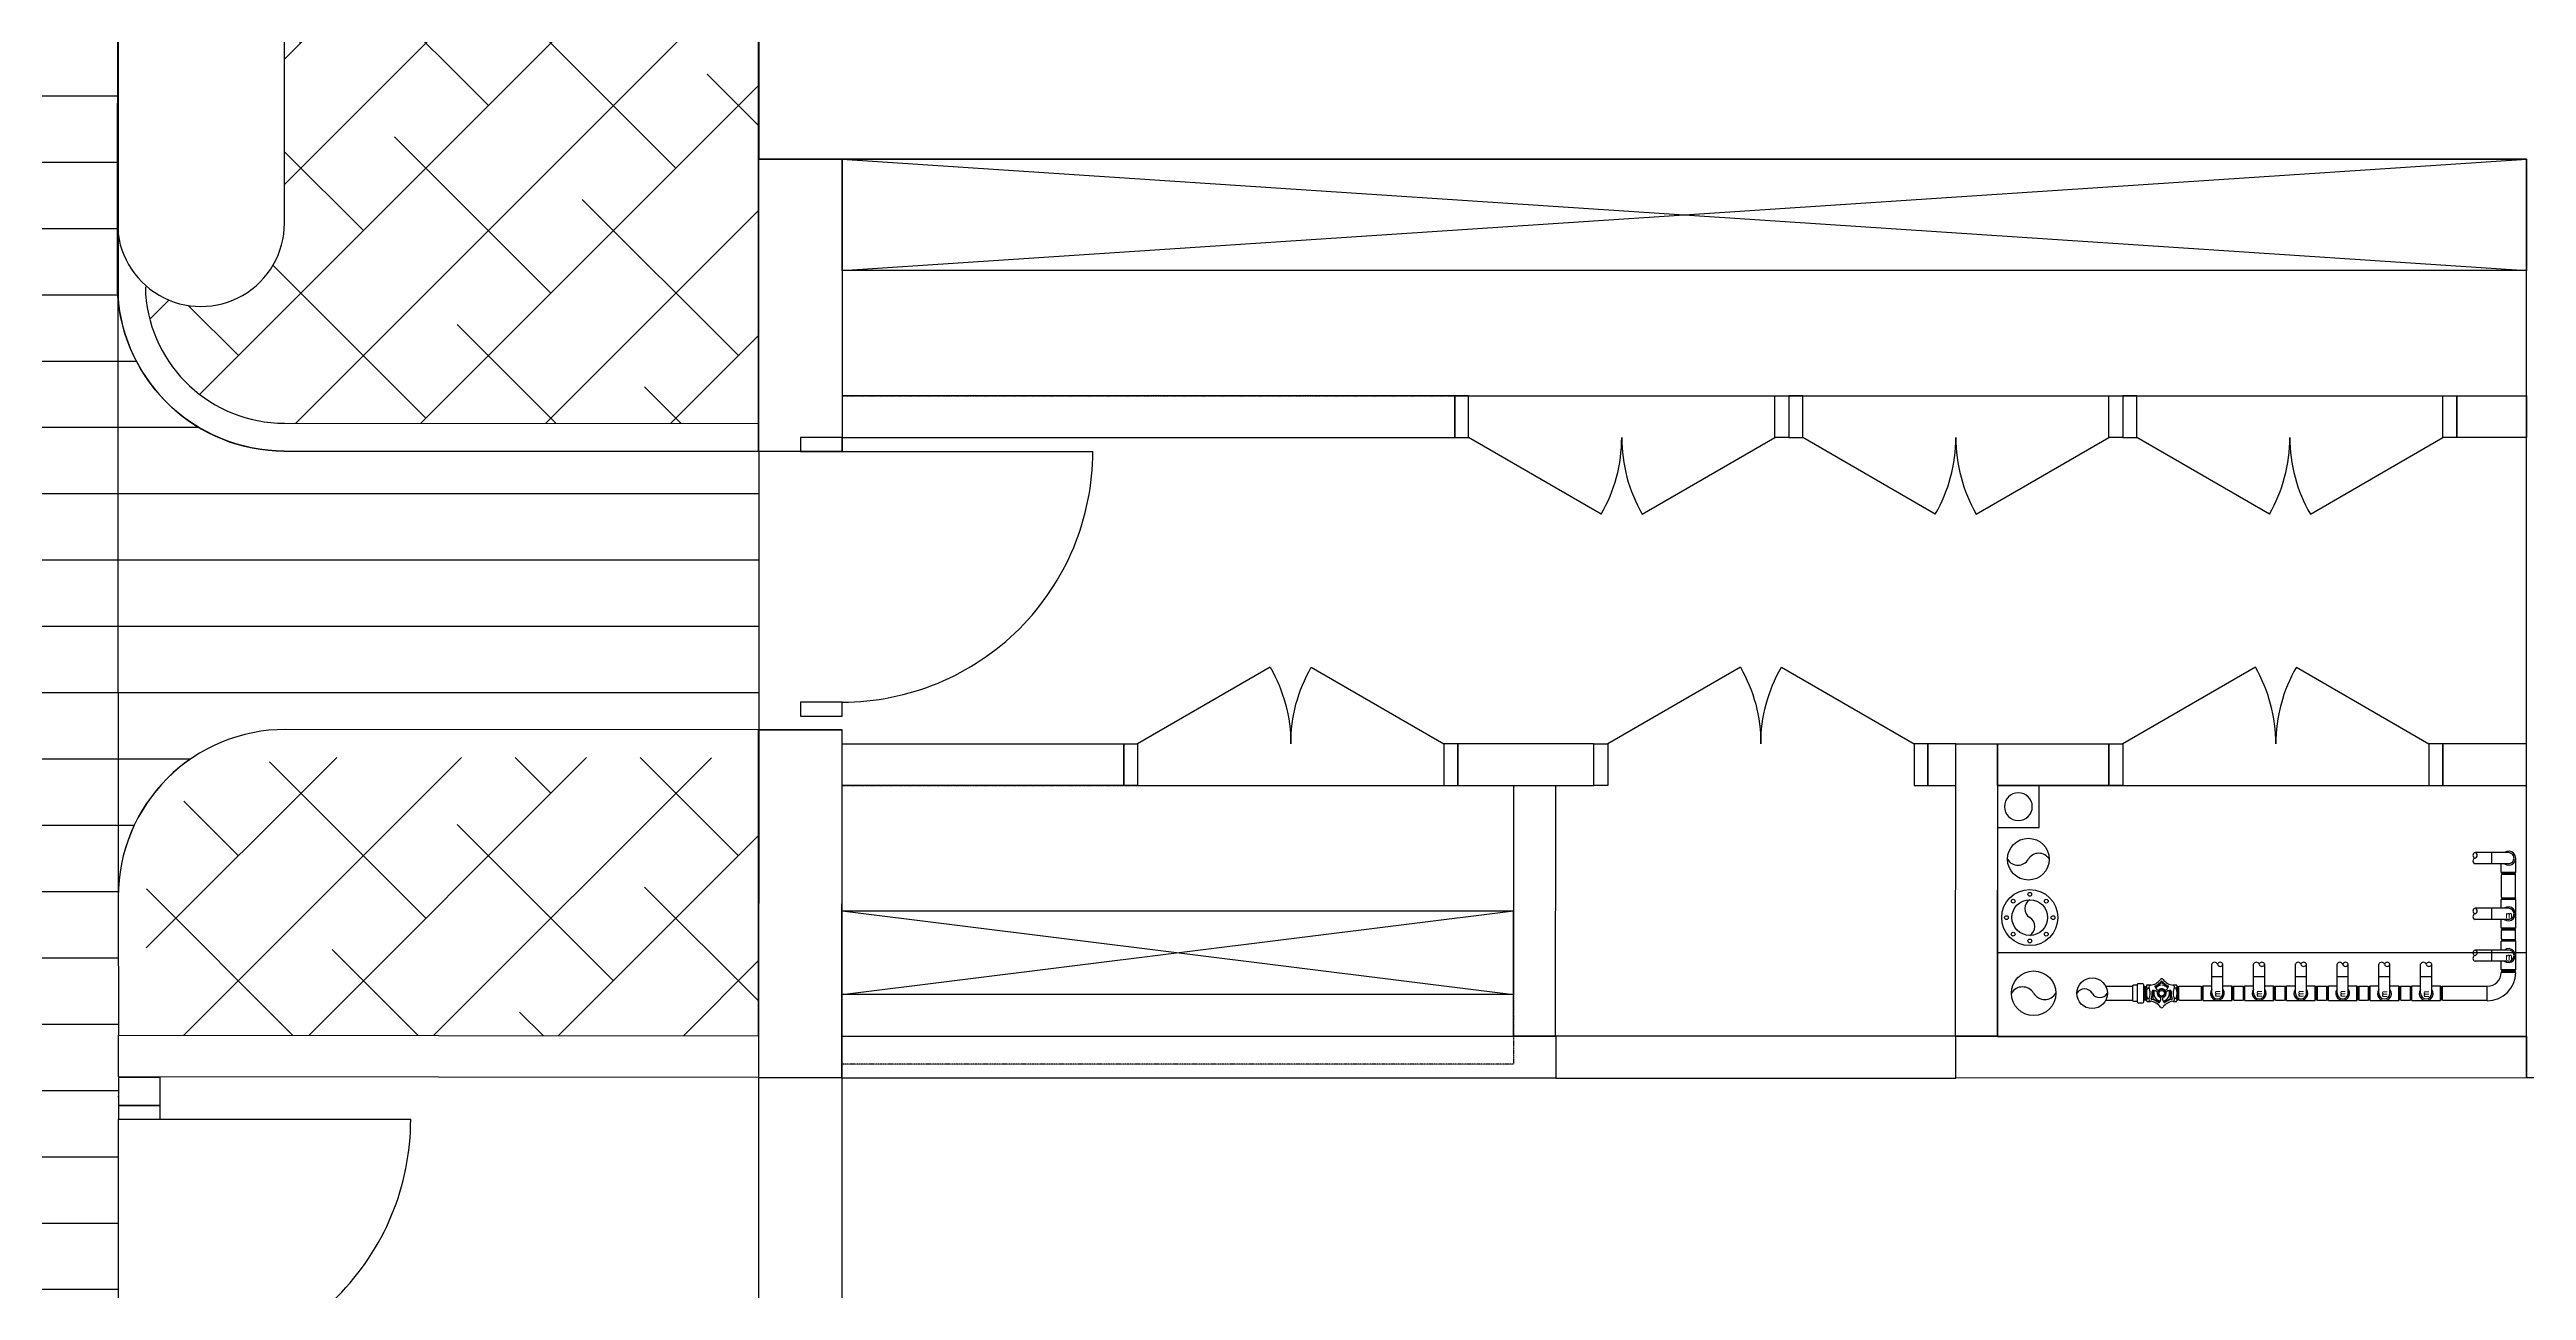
# Model space of a CAD drawing. Header units: millimetres. Extents: x 54321 to 643206, y 47154 to 1199119.
# Drawn here: x 119707 to 128604, y 89293 to 93749 of the extents above; entities that cross this region are included whole.
import ezdxf

# ---------------------------------------------------------------- set-up
doc = ezdxf.new("R2010")
doc.units = ezdxf.units.MM
doc.linetypes.add('08 RT1 -  CORE FACILITY$0$10 RT1 -  CORE LV9-69$0$10 RT1 -  CORE LV9-69$0$HIDDEN', pattern=[0.375, 0.25, -0.125])
for name, color, linetype in [('+AT9-HATCH', 8, 'Continuous'), ('+AT9-PAVE', 1, 'Continuous'), ('+AT9_Hardscape', 1, 'Continuous'), ('00_CORE LIFT$0$AM-RC-BEAM-SLAB-WALL', 3, 'Continuous'), ('08 RT1 -  CORE FACILITY$0$06 RT1 - CORE PODIUM CP$0$AM-DROP', 7, 'Continuous'), ('08 RT1 -  CORE FACILITY$0$10 RT1 -  CORE LV9-69$0$10 RT1 -  CORE LV9-69$0$AM-BLDG', 1, 'Continuous'), ('08 RT1 -  CORE FACILITY$0$10 RT1 -  CORE LV9-69$0$10 RT1 -  CORE LV9-69$0$AM-DOOR', 4, 'Continuous'), ('08 RT1 -  CORE FACILITY$0$10 RT1 -  CORE LV9-69$0$10 RT1 -  CORE LV9-69$0$AM-RCWALL', 3, 'Continuous'), ('08 RT1 -  CORE FACILITY$0$10 RT1 -  CORE LV9-69$0$10 RT1 -  CORE LV9-69$0$AM-VOID', 8, '08 RT1 -  CORE FACILITY$0$10 RT1 -  CORE LV9-69$0$10 RT1 -  CORE LV9-69$0$HIDDEN'), ('08 RT1 -  CORE FACILITY$0$10 RT1 -  CORE LV9-69$0$AM-BWK HATCH', 8, 'Continuous'), ('09 RT1 - POD - FACILITY$0$AM-BLDG', 1, 'Continuous'), ('X-COL PODIUM$0$FWALL', 6, 'Continuous'), ('X-COL PODIUM$0$FWALL-COREWALL', 6, 'Continuous'), ('X-COL PODIUM$0$OPENING', 1, 'Continuous')]:
    doc.layers.add(name, color=color, linetype=linetype)
doc.styles.add('08 RT1 -  CORE FACILITY$0$10 RT1 -  CORE LV9-69$0$10 RT1 -  CORE LV9-69$0$A-_ANOT----_T-', font='romans.shx', dxfattribs={"width": 0.7})
pattern_1 = [(187, (0, 0), (18.2804, -148.88192), [])]
pattern_2 = [(45, (4908208.38, 2762928.94), (-224.506403, 224.506403), []), (135, (4908208.38, 2762928.94), (-673.519209, 224.506403), [793.75, -476.25])]

# ---------------------------------------------------------------- blocks, each defined once
blk = doc.blocks.new('*U61')
for points in [[(526.3, 275), (50, 0)], [(673.7, 275), (1150, 0)]]:
    blk.add_lwpolyline(points)
for points in [[(0, 0), (50, 0), (50, -150), (0, -150)], [(1200, 0), (1150, 0), (1150, -150), (1200, -150)]]:
    blk.add_lwpolyline(points, close=True)
for centre, start, end in [((50, 0), 0, 30), ((1150, 0), 150, 180)]:
    blk.add_arc(centre, 550, start, end)
blk = doc.blocks.new('*U43')
blk.add_line((50, 75), (50, 975))
for points in [[(0, -75), (50, -75), (50, 75), (0, 75)], [(950, -75), (1000, -75), (1000, 75), (950, 75)]]:
    blk.add_lwpolyline(points, close=True)
blk.add_arc((50, 75), 900, 0, 90)
blk = doc.blocks.new('08 RT1 -  CORE FACILITY$0$10 RT1 -  CORE LV9-69$0$DCW layout')
at = {"layer": '08 RT1 -  CORE FACILITY$0$10 RT1 -  CORE LV9-69$0$AM-BWK HATCH', "color": 9}
for p, q in [((82450.9, 37710.4, 0), (80850.7, 37710.4, 0)), ((80850.9, 37581, 0), (80853.1, 37579.5, 0)), ((80853.1, 37579.5, 0), (80855.2, 37581, 0)), ((80853.1, 37532.4, 0), (80853.1, 37579.5, 0)), ((80855.2, 37581, 0), (80857.4, 37579.5, 0)), ((80855.2, 37530.9, 0), (80855.2, 37581, 0)), ((80857.4, 37579.5, 0), (80859.6, 37581, 0)), ((80857.4, 37532.4, 0), (80857.4, 37579.5, 0)), ((80859.6, 37582.1, 0), (80859.6, 37529.9, 0)), ((80962.4, 37582.1, 0), (80962.4, 37529.9, 0)), ((80964.6, 37579.5, 0), (80962.4, 37581, 0)), ((80966.8, 37581, 0), (80964.6, 37579.5, 0)), ((80964.6, 37532.4, 0), (80964.6, 37579.5, 0)), ((80969, 37579.5, 0), (80966.8, 37581, 0)), ((80966.8, 37530.9, 0), (80966.8, 37581, 0)), ((80971.2, 37581, 0), (80969, 37579.5, 0)), ((80969, 37532.4, 0), (80969, 37579.5, 0)), ((81000.9, 37581, 0), (81003.1, 37579.5, 0)), ((81003.1, 37579.5, 0), (81005.2, 37581, 0)), ((81003.1, 37532.4, 0), (81003.1, 37579.5, 0)), ((81005.2, 37581, 0), (81007.4, 37579.5, 0)), ((81005.2, 37530.9, 0), (81005.2, 37581, 0)), ((81007.4, 37579.5, 0), (81009.6, 37581, 0)), ((81007.4, 37532.4, 0), (81007.4, 37579.5, 0)), ((81009.6, 37582.1, 0), (81009.6, 37529.9, 0)), ((81112.4, 37582.1, 0), (81112.4, 37529.9, 0)), ((81114.6, 37579.5, 0), (81112.4, 37581, 0)), ((81116.8, 37581, 0), (81114.6, 37579.5, 0)), ((81114.6, 37532.4, 0), (81114.6, 37579.5, 0)), ((81116.8, 37530.9, 0), (81116.8, 37581, 0)), ((81119, 37579.5, 0), (81116.8, 37581, 0)), ((81121.2, 37581, 0), (81119, 37579.5, 0)), ((81119, 37532.4, 0), (81119, 37579.5, 0)), ((81150.9, 37581, 0), (81153.1, 37579.5, 0)), ((81153.1, 37579.5, 0), (81155.2, 37581, 0)), ((81153.1, 37532.4, 0), (81153.1, 37579.5, 0)), ((81155.2, 37581, 0), (81157.4, 37579.5, 0)), ((81155.2, 37530.9, 0), (81155.2, 37581, 0)), ((81157.4, 37579.5, 0), (81159.6, 37581, 0)), ((81157.4, 37532.4, 0), (81157.4, 37579.5, 0)), ((81159.6, 37582.1, 0), (81159.6, 37529.9, 0)), ((81262.4, 37582.1, 0), (81262.4, 37529.9, 0)), ((81264.6, 37579.5, 0), (81262.4, 37581, 0)), ((81266.8, 37581, 0), (81264.6, 37579.5, 0)), ((81264.6, 37532.4, 0), (81264.6, 37579.5, 0)), ((81269, 37579.5, 0), (81266.8, 37581, 0)), ((81266.8, 37530.9, 0), (81266.8, 37581, 0)), ((81271.2, 37581, 0), (81269, 37579.5, 0)), ((81269, 37532.4, 0), (81269, 37579.5, 0)), ((81300.9, 37581, 0), (81303.1, 37579.5, 0)), ((81303.1, 37579.5, 0), (81305.2, 37581, 0)), ((81303.1, 37532.4, 0), (81303.1, 37579.5, 0)), ((81305.2, 37581, 0), (81307.4, 37579.5, 0)), ((81305.2, 37530.9, 0), (81305.2, 37581, 0)), ((81307.4, 37579.5, 0), (81309.6, 37581, 0)), ((81307.4, 37532.4, 0), (81307.4, 37579.5, 0)), ((81309.6, 37582.1, 0), (81309.6, 37529.9, 0)), ((81412.4, 37582.1, 0), (81412.4, 37529.9, 0)), ((81414.6, 37579.5, 0), (81412.4, 37581, 0)), ((81416.8, 37581, 0), (81414.6, 37579.5, 0)), ((81414.6, 37532.4, 0), (81414.6, 37579.5, 0)), ((81419, 37579.5, 0), (81416.8, 37581, 0)), ((81416.8, 37530.9, 0), (81416.8, 37581, 0)), ((81421.2, 37581, 0), (81419, 37579.5, 0)), ((81419, 37532.4, 0), (81419, 37579.5, 0)), ((81450.9, 37581, 0), (81453.1, 37579.5, 0)), ((81453.1, 37579.5, 0), (81455.2, 37581, 0)), ((81453.1, 37532.4, 0), (81453.1, 37579.5, 0)), ((81455.2, 37581, 0), (81457.4, 37579.5, 0)), ((81455.2, 37530.9, 0), (81455.2, 37581, 0)), ((81457.4, 37579.5, 0), (81459.6, 37581, 0)), ((81457.4, 37532.4, 0), (81457.4, 37579.5, 0)), ((81459.6, 37582.1, 0), (81459.6, 37529.9, 0)), ((81562.4, 37582.1, 0), (81562.4, 37529.9, 0)), ((81564.6, 37579.5, 0), (81562.4, 37581, 0)), ((81566.8, 37581, 0), (81564.6, 37579.5, 0)), ((81564.6, 37532.4, 0), (81564.6, 37579.5, 0)), ((81569, 37579.5, 0), (81566.8, 37581, 0)), ((81566.8, 37530.9, 0), (81566.8, 37581, 0)), ((81571.2, 37581, 0), (81569, 37579.5, 0)), ((81569, 37532.4, 0), (81569, 37579.5, 0)), ((81600.9, 37581, 0), (81603.1, 37579.5, 0)), ((81603.1, 37579.5, 0), (81605.2, 37581, 0)), ((81603.1, 37532.4, 0), (81603.1, 37579.5, 0)), ((81605.2, 37581, 0), (81607.4, 37579.5, 0)), ((81605.2, 37530.9, 0), (81605.2, 37581, 0)), ((81607.4, 37579.5, 0), (81609.6, 37581, 0)), ((81607.4, 37532.4, 0), (81607.4, 37579.5, 0)), ((81609.6, 37582.1, 0), (81609.6, 37529.9, 0)), ((81712.4, 37582.1, 0), (81712.4, 37529.9, 0)), ((81714.6, 37579.5, 0), (81712.4, 37581, 0)), ((81716.8, 37581, 0), (81714.6, 37579.5, 0)), ((81714.6, 37532.4, 0), (81714.6, 37579.5, 0)), ((81719, 37579.5, 0), (81716.8, 37581, 0)), ((81716.8, 37530.9, 0), (81716.8, 37581, 0)), ((81721.2, 37581, 0), (81719, 37579.5, 0)), ((81719, 37532.4, 0), (81719, 37579.5, 0)), ((81797.3, 37581, 0), (81799.5, 37579.5, 0)), ((81799.5, 37579.5, 0), (81801.7, 37581, 0)), ((81799.5, 37579.5, 0), (81799.5, 37532.4, 0)), ((81801.7, 37581, 0), (81801.7, 37531, 0)), ((81801.7, 37581, 0), (81803.8, 37579.5, 0)), ((81803.8, 37579.5, 0), (81806, 37581, 0)), ((81803.8, 37579.5, 0), (81803.8, 37532.4, 0)), ((81806, 37531.4, 0), (81806, 37580.5, 0)), ((81809.4, 37586.3, 0), (81819.4, 37586.3, 0)), ((81809.4, 37574.4, 0), (81816.6, 37574.4, 0)), ((81853.1, 37588.4, 0), (81829, 37574.5, 0)), ((81829, 37574.5, 0), (81829, 37546.6, 0)), ((81841.8, 37581.9, 0), (81836.5, 37581.9, 0)), ((81847, 37564.1, 0), (81856.7, 37569.7, 0)), ((81847, 37552.9, 0), (81847, 37564.1, 0)), ((81875.1, 37564.1, 0), (81865.4, 37569.7, 0)), ((81893, 37574.5, 0), (81868.9, 37588.4, 0)), ((81875.1, 37552.9, 0), (81875.1, 37564.1, 0)), ((81885.5, 37581.9, 0), (81880.2, 37581.9, 0)), ((81893, 37546.6, 0), (81893, 37574.5, 0)), ((81902.6, 37586.3, 0), (81912.6, 37586.3, 0)), ((81912.6, 37574.4, 0), (81905.5, 37574.4, 0)), ((81918.2, 37579.5, 0), (81916, 37581, 0)), ((81916, 37531.4, 0), (81916, 37580.5, 0)), ((81920.4, 37581, 0), (81918.2, 37579.5, 0)), ((81918.2, 37579.5, 0), (81918.2, 37532.4, 0)), ((81920.4, 37581, 0), (81920.4, 37531, 0)), ((81922.6, 37579.5, 0), (81920.4, 37581, 0)), ((81924.8, 37581, 0), (81922.6, 37579.5, 0)), ((81922.6, 37579.5, 0), (81922.6, 37532.4, 0)), ((81924.8, 37586.5, 0), (81924.8, 37525.4, 0)), ((81945.4, 37590.1, 0), (81928.4, 37590.1, 0)), ((81949, 37525.4, 0), (81949, 37586.5, 0)), ((81962.5, 37584.6, 0), (81949, 37584.6, 0)), ((81966.1, 37531, 0), (81966.1, 37581, 0)), ((80589.4, 37481, 0), (80641.6, 37481, 0)), ((80589.4, 37481, 0), (80641.6, 37481, 0)), ((80589.4, 37472.2, 0), (80641.6, 37472.2, 0)), ((80590.5, 37481, 0), (80591.9, 37478.8, 0)), ((80591.9, 37478.8, 0), (80590.5, 37476.6, 0)), ((80590.5, 37476.6, 0), (80591.9, 37474.4, 0)), ((80640.5, 37476.6, 0), (80590.5, 37476.6, 0)), ((80591.9, 37474.4, 0), (80590.5, 37472.2, 0)), ((80639.1, 37478.8, 0), (80591.9, 37478.8, 0)), ((80639.1, 37474.4, 0), (80591.9, 37474.4, 0)), ((80640.5, 37481, 0), (80639.1, 37478.8, 0)), ((80640.5, 37481, 0), (80639.1, 37478.8, 0)), ((80639.1, 37478.8, 0), (80640.5, 37476.6, 0)), ((80640.5, 37476.6, 0), (80639.1, 37474.4, 0)), ((80639.1, 37474.4, 0), (80640.5, 37472.2, 0)), ((80850.9, 37530.9, 0), (80853.1, 37532.4, 0)), ((80853.1, 37532.4, 0), (80855.2, 37530.9, 0)), ((80855.2, 37530.9, 0), (80857.4, 37532.4, 0)), ((80857.4, 37532.4, 0), (80859.6, 37530.9, 0)), ((80964.6, 37532.4, 0), (80962.4, 37530.9, 0)), ((80966.8, 37530.9, 0), (80964.6, 37532.4, 0)), ((80969, 37532.4, 0), (80966.8, 37530.9, 0)), ((80971.2, 37530.9, 0), (80969, 37532.4, 0)), ((80971.2, 37530.9, 0), (80969, 37532.4, 0)), ((81000.9, 37530.9, 0), (81003.1, 37532.4, 0)), ((81003.1, 37532.4, 0), (81005.2, 37530.9, 0)), ((81005.2, 37530.9, 0), (81007.4, 37532.4, 0)), ((81007.4, 37532.4, 0), (81009.6, 37530.9, 0)), ((81114.6, 37532.4, 0), (81112.4, 37530.9, 0)), ((81116.8, 37530.9, 0), (81114.6, 37532.4, 0)), ((81119, 37532.4, 0), (81116.8, 37530.9, 0)), ((81121.2, 37530.9, 0), (81119, 37532.4, 0)), ((81121.2, 37530.9, 0), (81119, 37532.4, 0)), ((81150.9, 37530.9, 0), (81153.1, 37532.4, 0)), ((81153.1, 37532.4, 0), (81155.2, 37530.9, 0)), ((81155.2, 37530.9, 0), (81157.4, 37532.4, 0)), ((81157.4, 37532.4, 0), (81159.6, 37530.9, 0)), ((81264.6, 37532.4, 0), (81262.4, 37530.9, 0)), ((81266.8, 37530.9, 0), (81264.6, 37532.4, 0)), ((81269, 37532.4, 0), (81266.8, 37530.9, 0)), ((81271.2, 37530.9, 0), (81269, 37532.4, 0)), ((81271.2, 37530.9, 0), (81269, 37532.4, 0)), ((81300.9, 37530.9, 0), (81303.1, 37532.4, 0)), ((81303.1, 37532.4, 0), (81305.2, 37530.9, 0)), ((81305.2, 37530.9, 0), (81307.4, 37532.4, 0)), ((81307.4, 37532.4, 0), (81309.6, 37530.9, 0)), ((81414.6, 37532.4, 0), (81412.4, 37530.9, 0)), ((81416.8, 37530.9, 0), (81414.6, 37532.4, 0)), ((81419, 37532.4, 0), (81416.8, 37530.9, 0)), ((81421.2, 37530.9, 0), (81419, 37532.4, 0)), ((81421.2, 37530.9, 0), (81419, 37532.4, 0)), ((81450.9, 37530.9, 0), (81453.1, 37532.4, 0)), ((81453.1, 37532.4, 0), (81455.2, 37530.9, 0)), ((81455.2, 37530.9, 0), (81457.4, 37532.4, 0)), ((81457.4, 37532.4, 0), (81459.6, 37530.9, 0)), ((81564.6, 37532.4, 0), (81562.4, 37530.9, 0)), ((81566.8, 37530.9, 0), (81564.6, 37532.4, 0)), ((81569, 37532.4, 0), (81566.8, 37530.9, 0)), ((81571.2, 37530.9, 0), (81569, 37532.4, 0)), ((81571.2, 37530.9, 0), (81569, 37532.4, 0)), ((81600.9, 37530.9, 0), (81603.1, 37532.4, 0)), ((81603.1, 37532.4, 0), (81605.2, 37530.9, 0)), ((81605.2, 37530.9, 0), (81607.4, 37532.4, 0)), ((81607.4, 37532.4, 0), (81609.6, 37530.9, 0)), ((81714.6, 37532.4, 0), (81712.4, 37530.9, 0)), ((81716.8, 37530.9, 0), (81714.6, 37532.4, 0)), ((81719, 37532.4, 0), (81716.8, 37530.9, 0)), ((81721.2, 37530.9, 0), (81719, 37532.4, 0)), ((81721.2, 37530.9, 0), (81719, 37532.4, 0)), ((81797.2, 37530.9, 0), (81799.5, 37532.4, 0)), ((81799.5, 37532.4, 0), (81801.7, 37531, 0)), ((81801.7, 37531, 0), (81803.8, 37532.4, 0)), ((81803.8, 37532.4, 0), (81806, 37531, 0)), ((81809.4, 37537.5, 0), (81816.6, 37537.5, 0)), ((81819.4, 37525.6, 0), (81809.4, 37525.6, 0)), ((81836.9, 37532.9, 0), (81861, 37519, 0)), ((81841.8, 37530, 0), (81837.2, 37530, 0)), ((81861, 37539.7, 0), (81851.3, 37545.3, 0)), ((81870.7, 37545.3, 0), (81861, 37539.7, 0)), ((81861, 37519, 0), (81885.2, 37532.9, 0)), ((81884.9, 37530, 0), (81880.2, 37530, 0)), ((81912.6, 37525.6, 0), (81902.6, 37525.6, 0)), ((81912.6, 37537.5, 0), (81905.5, 37537.5, 0)), ((81918.2, 37532.4, 0), (81916, 37531, 0)), ((81920.4, 37531, 0), (81918.2, 37532.4, 0)), ((81922.6, 37532.4, 0), (81920.4, 37531, 0)), ((81924.8, 37531, 0), (81922.6, 37532.4, 0)), ((81928.4, 37521.8, 0), (81945.4, 37521.8, 0)), ((81949, 37527.3, 0), (81962.5, 37527.3, 0)), ((80589.4, 37369.4, 0), (80641.6, 37369.4, 0)), ((80591.9, 37367.2, 0), (80590.5, 37369.4, 0)), ((80639.1, 37367.2, 0), (80640.5, 37369.4, 0)), ((80589.4, 37322.2, 0), (80641.6, 37322.2, 0)), ((80590.5, 37365, 0), (80591.9, 37367.2, 0)), ((80591.9, 37362.8, 0), (80590.5, 37365, 0)), ((80640.5, 37365, 0), (80590.5, 37365, 0)), ((80590.5, 37360.7, 0), (80591.9, 37362.8, 0)), ((80590.5, 37331, 0), (80591.9, 37328.8, 0)), ((80591.9, 37328.8, 0), (80590.5, 37326.6, 0)), ((80590.5, 37326.6, 0), (80591.9, 37324.4, 0)), ((80640.5, 37326.6, 0), (80590.5, 37326.6, 0)), ((80591.9, 37324.4, 0), (80590.5, 37322.2, 0)), ((80639.1, 37367.2, 0), (80591.9, 37367.2, 0)), ((80639.1, 37362.8, 0), (80591.9, 37362.8, 0)), ((80639.1, 37328.8, 0), (80591.9, 37328.8, 0)), ((80639.1, 37324.4, 0), (80591.9, 37324.4, 0)), ((80640.5, 37365, 0), (80639.1, 37367.2, 0)), ((80639.1, 37362.8, 0), (80640.5, 37365, 0)), ((80640.5, 37360.7, 0), (80639.1, 37362.8, 0)), ((80640.5, 37331, 0), (80639.1, 37328.8, 0)), ((80640.5, 37331, 0), (80639.1, 37328.8, 0)), ((80639.1, 37328.8, 0), (80640.5, 37326.6, 0)), ((80640.5, 37326.6, 0), (80639.1, 37324.4, 0)), ((80639.1, 37324.4, 0), (80640.5, 37322.2, 0)), ((80589.4, 37219.4, 0), (80641.6, 37219.4, 0)), ((80591.9, 37217.2, 0), (80590.5, 37219.4, 0)), ((80590.5, 37215, 0), (80591.9, 37217.2, 0)), ((80591.9, 37212.8, 0), (80590.5, 37215, 0)), ((80640.5, 37215, 0), (80590.5, 37215, 0)), ((80590.5, 37210.7, 0), (80591.9, 37212.8, 0)), ((80639.1, 37217.2, 0), (80591.9, 37217.2, 0)), ((80639.1, 37212.8, 0), (80591.9, 37212.8, 0)), ((80639.1, 37217.2, 0), (80640.5, 37219.4, 0)), ((80640.5, 37215, 0), (80639.1, 37217.2, 0)), ((80639.1, 37212.8, 0), (80640.5, 37215, 0)), ((80640.5, 37210.7, 0), (80639.1, 37212.8, 0)), ((80589.4, 37122.2, 0), (80641.6, 37122.2, 0)), ((80590.5, 37131, 0), (80591.9, 37128.8, 0)), ((80591.9, 37128.8, 0), (80590.5, 37126.6, 0)), ((80590.5, 37126.6, 0), (80591.9, 37124.4, 0)), ((80640.5, 37126.6, 0), (80590.5, 37126.6, 0)), ((80591.9, 37124.4, 0), (80590.5, 37122.2, 0)), ((80639.1, 37128.8, 0), (80591.9, 37128.8, 0)), ((80639.1, 37124.4, 0), (80591.9, 37124.4, 0)), ((80640.5, 37131, 0), (80639.1, 37128.8, 0)), ((80640.5, 37131, 0), (80639.1, 37128.8, 0)), ((80639.1, 37128.8, 0), (80640.5, 37126.6, 0)), ((80640.5, 37126.6, 0), (80639.1, 37124.4, 0)), ((80639.1, 37124.4, 0), (80640.5, 37122.2, 0)), ((82300.9, 36961, 0), (82300.9, 36811, 0)), ((82450.9, 36961, 0), (82300.9, 36961, 0)), ((82450.9, 36811, 0), (82450.9, 36961, 0)), ((82300.9, 36811, 0), (82450.9, 36811, 0))]:
    blk.add_line(p, q, dxfattribs=at)
at = {"layer": '08 RT1 -  CORE FACILITY$0$10 RT1 -  CORE LV9-69$0$AM-BWK HATCH', "color": 9, "ltscale": 0.2}
for p, q in [((80691.6, 37583.2, 0), (80691.6, 37531, 0)), ((80691.6, 37582.1, 0), (80691.6, 37529.9, 0)), ((80850.9, 37581, 0), (80691.6, 37581, 0)), ((80962.4, 37582.1, 0), (80859.6, 37582.1, 0)), ((80891, 37556, 0), (80891, 37452.1, 0)), ((80962.4, 37582.1, 0), (80911, 37582.1, 0)), ((80931, 37556, 0), (80931, 37452.1, 0)), ((81000.9, 37581, 0), (80971.2, 37581, 0)), ((81112.4, 37582.1, 0), (81009.6, 37582.1, 0)), ((81041, 37556, 0), (81041, 37452.1, 0)), ((81112.4, 37582.1, 0), (81061, 37582.1, 0)), ((81081, 37556, 0), (81081, 37452.1, 0)), ((81150.9, 37581, 0), (81121.2, 37581, 0)), ((81262.4, 37582.1, 0), (81159.6, 37582.1, 0)), ((81191, 37556, 0), (81191, 37452.1, 0)), ((81231, 37556, 0), (81231, 37452.1, 0)), ((81300.9, 37581, 0), (81271.2, 37581, 0)), ((81412.4, 37582.1, 0), (81309.6, 37582.1, 0)), ((81341, 37556, 0), (81341, 37452.1, 0)), ((81381, 37556, 0), (81381, 37452.1, 0)), ((81450.9, 37581, 0), (81421.2, 37581, 0)), ((81562.4, 37582.1, 0), (81459.6, 37582.1, 0)), ((81491, 37556, 0), (81491, 37452.1, 0)), ((81531, 37556, 0), (81531, 37452.1, 0)), ((81600.9, 37581, 0), (81571.2, 37581, 0)), ((81712.4, 37582.1, 0), (81609.6, 37582.1, 0)), ((81641, 37556, 0), (81641, 37452.1, 0)), ((81681, 37556, 0), (81681, 37452.1, 0)), ((81797.3, 37581, 0), (81721.2, 37581, 0)), ((82062, 37581, 0), (81966.1, 37581, 0)), ((80589.4, 37481, 0), (80641.6, 37481, 0)), ((80589.4, 37472.2, 0), (80589.4, 37369.4, 0)), ((80641.6, 37472.2, 0), (80641.6, 37440.8, 0)), ((80850.9, 37530.9, 0), (80691.6, 37530.9, 0)), ((80891, 37529.9, 0), (80859.6, 37529.9, 0)), ((80931, 37496, 0), (80891, 37496, 0)), ((80962.4, 37529.9, 0), (80931, 37529.9, 0)), ((81000.9, 37530.9, 0), (80971.2, 37530.9, 0)), ((81041, 37529.9, 0), (81009.6, 37529.9, 0)), ((81081, 37496, 0), (81041, 37496, 0)), ((81112.4, 37529.9, 0), (81081, 37529.9, 0)), ((81150.9, 37530.9, 0), (81121.2, 37530.9, 0)), ((81191, 37529.9, 0), (81159.6, 37529.9, 0)), ((81231, 37496, 0), (81191, 37496, 0)), ((81262.4, 37529.9, 0), (81231, 37529.9, 0)), ((81300.9, 37530.9, 0), (81271.2, 37530.9, 0)), ((81341, 37529.9, 0), (81309.6, 37529.9, 0)), ((81381, 37496, 0), (81341, 37496, 0)), ((81412.4, 37529.9, 0), (81381, 37529.9, 0)), ((81450.9, 37530.9, 0), (81421.2, 37530.9, 0)), ((81491, 37529.9, 0), (81459.6, 37529.9, 0)), ((81531, 37496, 0), (81491, 37496, 0)), ((81562.4, 37529.9, 0), (81531, 37529.9, 0)), ((81600.9, 37530.9, 0), (81571.2, 37530.9, 0)), ((81641, 37529.9, 0), (81609.6, 37529.9, 0)), ((81681, 37496, 0), (81641, 37496, 0)), ((81712.4, 37529.9, 0), (81681, 37529.9, 0)), ((81797.2, 37530.9, 0), (81721.2, 37530.9, 0)), ((82062, 37531, 0), (81966.1, 37531, 0)), ((80615.5, 37440.8, 0), (80735.4, 37440.8, 0)), ((80615.5, 37400.8, 0), (80735.4, 37400.8, 0)), ((80641.6, 37400.8, 0), (80641.6, 37369.4, 0)), ((80675.5, 37440.8, 0), (80675.5, 37400.8, 0)), ((80589.4, 37322.2, 0), (80589.4, 37219.4, 0)), ((80590.5, 37360.7, 0), (80590.5, 37331, 0)), ((80615.5, 37290.8, 0), (80735.4, 37290.8, 0)), ((80640.5, 37360.7, 0), (80640.5, 37331, 0)), ((80641.6, 37322.2, 0), (80641.6, 37290.8, 0)), ((80675.5, 37290.8, 0), (80675.5, 37250.8, 0)), ((80590.5, 37210.7, 0), (80590.5, 37131, 0)), ((80615.5, 37250.8, 0), (80735.4, 37250.8, 0)), ((80640.5, 37210.7, 0), (80640.5, 37131, 0)), ((80641.6, 37250.8, 0), (80641.6, 37219.4, 0)), ((80589.4, 37122.2, 0), (80589.4, 37070.8, 0)), ((80641.6, 37122.2, 0), (80641.6, 37090.8, 0)), ((80615.5, 37090.8, 0), (80735.4, 37090.8, 0)), ((80615.5, 37050.8, 0), (80735.4, 37050.8, 0)), ((80675.5, 37090.8, 0), (80675.5, 37050.8, 0))]:
    blk.add_line(p, q, dxfattribs=at)
at = {"layer": '08 RT1 -  CORE FACILITY$0$10 RT1 -  CORE LV9-69$0$AM-BWK HATCH', "color": 9, "elevation": 0}
for points in [[(82450.9, 37711), (80550.9, 37711), (80550.9, 37411), (82450.9, 37411)], [(82450.9, 37711), (80550.9, 37711), (80550.9, 36811), (82450.9, 36811)]]:
    blk.add_lwpolyline(points, close=True, dxfattribs=at)
at = {"layer": '08 RT1 -  CORE FACILITY$0$10 RT1 -  CORE LV9-69$0$AM-BWK HATCH', "color": 9}
for centre, radius in [((82321, 37556, 0), 80), ((81861, 37556, 0), 14.2), ((81861, 37556, 0), 10), ((82111, 37556, 0), 55), ((82111, 37556, 0), 55), ((82335, 37368.3, 0), 6.84), ((82251.2, 37284.5, 0), 6.84), ((82275.5, 37343.6, 0), 6.84), ((82335, 37284.2, 0), 64), ((82394.5, 37343.6, 0), 6.84), ((82418.8, 37284.5, 0), 6.84), ((82275.5, 37225.5, 0), 6.84), ((82335, 37200.7, 0), 6.84), ((82394.5, 37225.5, 0), 6.84), ((82340, 37074.6, 0), 75)]:
    blk.add_circle(centre, radius, dxfattribs=at)
at = {"layer": '08 RT1 -  CORE FACILITY$0$10 RT1 -  CORE LV9-69$0$AM-BWK HATCH', "color": 9, "ltscale": 0.2}
blk.add_circle((82335, 37284.2, 0), 100.8, dxfattribs=at)
at = {"layer": '08 RT1 -  CORE FACILITY$0$10 RT1 -  CORE LV9-69$0$AM-BWK HATCH', "color": 9, "extrusion": (0, 0, -1)}
blk.add_circle((-82375.9, 36886, 0), 50, dxfattribs=at)
at = {"layer": '08 RT1 -  CORE FACILITY$0$10 RT1 -  CORE LV9-69$0$AM-BWK HATCH', "color": 9, "ltscale": 0.2}
for centre, radius, start, end in [((80691.6, 37481, 0), 102.2, 90, 180), ((80911, 37556, 0), 20, 0, 180), ((81061, 37556, 0), 20, 0, 180), ((81211, 37556, 0), 20, 0, 180), ((81361, 37556, 0), 20, 0, 180), ((81511, 37556, 0), 20, 0, 180), ((81661, 37556, 0), 20, 0, 180), ((82083.5, 37539.6, 0), 32, 30.79365, 149.20635), ((82083.5, 37539.6, 0), 32, 30.79365, 149.20635), ((82138.5, 37572.4, 0), 32, 210.79365, 329.20635), ((82138.5, 37572.4, 0), 32, 210.79365, 329.20635), ((82281, 37532.1, 0), 46.6, 30.79365, 149.20635), ((82361, 37579.8, 0), 46.6, 210.79365, 329.20635), ((80691.6, 37481, 0), 50, 90, 180), ((80901, 37449.3, 0), 10.4, 15.85705, 164.14295), ((81051, 37449.3, 0), 10.4, 15.85705, 164.14295), ((81201, 37449.3, 0), 10.4, 15.85705, 164.14295), ((81351, 37449.3, 0), 10.4, 15.85705, 164.14295), ((81501, 37449.3, 0), 10.4, 15.85705, 164.14295), ((81651, 37449.3, 0), 10.4, 15.85705, 164.14295), ((80615.5, 37420.8, 0), 20, 90, 270), ((80738.2, 37410.8, 0), 10.4, 105.85705, 254.14295), ((80732.5, 37430.8, 0), 10.4, 285.85705, 74.14295), ((80732.5, 37410.8, 0), 10.4, 285.85705, 74.14295), ((80901, 37455, 0), 10.4, 195.85705, 344.14295), ((80921, 37455, 0), 10.4, 195.85705, 344.14295), ((81051, 37455, 0), 10.4, 195.85705, 344.14295), ((81071, 37455, 0), 10.4, 195.85705, 344.14295), ((81201, 37455, 0), 10.4, 195.85705, 344.14295), ((81221, 37455, 0), 10.4, 195.85705, 344.14295), ((81351, 37455, 0), 10.4, 195.85705, 344.14295), ((81371, 37455, 0), 10.4, 195.85705, 344.14295), ((81501, 37455, 0), 10.4, 195.85705, 344.14295), ((81521, 37455, 0), 10.4, 195.85705, 344.14295), ((81651, 37455, 0), 10.4, 195.85705, 344.14295), ((81671, 37455, 0), 10.4, 195.85705, 344.14295), ((80615.5, 37270.8, 0), 20, 90, 270), ((80732.5, 37280.8, 0), 10.4, 285.85705, 74.14295), ((82354.1, 37316.1, 0), 37.2, 120.79365, 239.20635), ((82316, 37252.2, 0), 37.2, 300.79365, 59.20635), ((80738.2, 37260.8, 0), 10.4, 105.85705, 254.14295), ((80732.5, 37260.8, 0), 10.4, 285.85705, 74.14295), ((80615.5, 37070.8, 0), 20, 90, 270), ((80738.2, 37060.8, 0), 10.4, 105.85705, 254.14295), ((80732.5, 37080.8, 0), 10.4, 285.85705, 74.14295), ((80732.5, 37060.8, 0), 10.4, 285.85705, 74.14295), ((82302.5, 37096.9, 0), 43.7, 210.79365, 329.20635), ((82377.5, 37052.2, 0), 43.7, 30.79365, 149.20635)]:
    blk.add_arc(centre, radius, start, end, dxfattribs=at)
at = {"layer": '08 RT1 -  CORE FACILITY$0$10 RT1 -  CORE LV9-69$0$AM-BWK HATCH', "color": 9, "ltscale": 52}
for centre, start, end in [((80911, 37557.1, 0), 323.1301, 216.8699), ((81061, 37557.1, 0), 323.1301, 216.8699), ((81211, 37556, 0), 323.1301, 216.8699), ((81361, 37556, 0), 323.1301, 216.8699), ((81511, 37556, 0), 323.1301, 216.8699), ((81661, 37556, 0), 323.1301, 216.8699), ((80615.5, 37420.8, 0), 53.1301, 306.8699), ((80615.5, 37270.8, 0), 53.1301, 306.8699), ((80614.4, 37070.8, 0), 53.1301, 306.8699)]:
    blk.add_arc(centre, 25, start, end, dxfattribs=at)
at = {"layer": '08 RT1 -  CORE FACILITY$0$10 RT1 -  CORE LV9-69$0$AM-BWK HATCH', "color": 9}
for centre, radius, start, end in [((81812.9, 37580.4, 0), 6.92, 120.45451, 239.54549), ((81857.5, 37556, 0), 51.5, 159.03198, 200.96802), ((81820.8, 37579.2, 0), 5.76, 95.95034, 204.04966), ((81768.8, 37556, 0), 51.2, 335.95034, 24.04966), ((81815.9, 37580.4, 0), 6.92, 42.00756, 59.56103), ((81814.9, 37635.8, 0), 51.2, 275.95034, 324.04966), ((81825.7, 37576.4, 0), 2.3, 100.25192, 199.74808), ((81768.8, 37556, 0), 58.1, 353.37581, 19.74808), ((81814.9, 37635.8, 0), 58.1, 280.25192, 306.62419), ((81828.8, 37549, 0), 2.3, 173.37581, 253.51902), ((81833.1, 37563.5, 0), 17.5, 253.51902, 322.38897), ((81861, 37556, 0), 28.6, 99.81393, 200.18607), ((81861, 37556, 0), 16.1, 103.17925, 196.82075), ((81851, 37587.3, 0), 2.3, 46.48098, 126.62419), ((81840.5, 37576.3, 0), 17.5, 337.61103, 46.48098), ((81861, 37602.4, 0), 5.76, 35.95034, 144.04966), ((81881.5, 37576.3, 0), 17.5, 133.51902, 202.38897), ((81861, 37556, 0), 16.1, 343.17925, 76.82075), ((81907.1, 37635.8, 0), 51.2, 215.95034, 264.04966), ((81861, 37556, 0), 28.6, 339.81393, 80.18607), ((81871.1, 37587.3, 0), 2.3, 53.37581, 133.51902), ((81907.1, 37635.8, 0), 58.1, 233.37581, 259.74808), ((81888.9, 37563.5, 0), 17.5, 217.61103, 286.48098), ((81893.2, 37549, 0), 2.3, 286.48098, 6.62419), ((81953.2, 37556, 0), 58.1, 160.25192, 186.62419), ((81896.4, 37576.4, 0), 2.3, 340.25192, 79.74808), ((81906.1, 37580.4, 0), 6.92, 120.43897, 137.99244), ((81901.2, 37579.2, 0), 5.76, 335.95034, 84.04966), ((81953.2, 37556, 0), 51.2, 155.95034, 204.04966), ((81909.1, 37580.4, 0), 6.92, 300.45451, 59.54549), ((81864.5, 37556, 0), 51.5, 339.03198, 20.96802), ((81928.4, 37586.5, 0), 3.65, 90, 180), ((81945.4, 37586.5, 0), 3.65, 0, 90), ((81962.5, 37581, 0), 3.65, 0, 90), ((81812.9, 37531.6, 0), 6.92, 120.45451, 239.54549), ((81820.8, 37532.8, 0), 5.76, 155.95034, 264.04966), ((81815.9, 37531.6, 0), 6.92, 300.43897, 317.99244), ((81814.9, 37476.1, 0), 51.2, 35.95034, 84.04966), ((81853.6, 37528, 0), 17.5, 97.61103, 166.48098), ((81838.9, 37531.6, 0), 2.3, 166.48098, 246.62419), ((81814.9, 37476.1, 0), 58.1, 40.25192, 66.62419), ((81861, 37556, 0), 28.6, 219.81393, 267.14013), ((81861, 37556, 0), 16.1, 223.17925, 316.82075), ((81861, 37509.5, 0), 5.76, 215.95034, 324.04966), ((81861, 37515.1, 0), 2.3, 220.25192, 319.74808), ((81861, 37556, 0), 28.6, 273.35284, 320.18607), ((81907.1, 37476.1, 0), 58.1, 113.37581, 139.74808), ((81907.1, 37476.1, 0), 51.2, 95.95034, 144.04966), ((81868.4, 37528, 0), 17.5, 13.51902, 82.38897), ((81883.2, 37531.6, 0), 2.3, 293.37581, 13.51902), ((81906.1, 37531.6, 0), 6.92, 222.00756, 239.56103), ((81901.2, 37532.8, 0), 5.76, 275.95034, 24.04966), ((81909.1, 37531.6, 0), 6.92, 300.45451, 59.54549), ((81928.4, 37525.4, 0), 3.65, 180, 270), ((81945.4, 37525.4, 0), 3.65, 270, 0), ((81962.5, 37531, 0), 3.65, 270, 0)]:
    blk.add_arc(centre, radius, start, end, dxfattribs=at)
at = {"layer": '08 RT1 -  CORE FACILITY$0$10 RT1 -  CORE LV9-69$0$AM-BWK HATCH', "color": 9, "ltscale": 52, "char_height": 25, "width": 162.94, "style": '08 RT1 -  CORE FACILITY$0$10 RT1 -  CORE LV9-69$0$10 RT1 -  CORE LV9-69$0$A-_ANOT----_T-'}
for insert, attachment_point, rotation in [((80901.5, 37547.2, 0), 9, 270), ((81051.5, 37547.2, 0), 9, 270), ((81201.5, 37546.1, 0), 9, 270), ((81351.5, 37546.1, 0), 9, 270), ((81351.5, 37546.1, 0), 9, 270), ((81501.5, 37546.1, 0), 9, 270), ((81651.5, 37546.1, 0), 9, 270), ((80625.4, 37411.3, 0), 1, 180), ((80625.4, 37261.3, 0), 1, 180)]:
    blk.add_mtext('{\\W0.75;m}', dxfattribs=dict(at, insert=insert, attachment_point=attachment_point, rotation=rotation))
blk = doc.blocks.new('ARCHITECT')
at = {"color": 8}
blk.add_line((919.8, 13724.7, 0), (919.8, 12724.7, 0), dxfattribs=at)
at = {"layer": '00_CORE LIFT$0$AM-RC-BEAM-SLAB-WALL', "color": 8, "elevation": 0}
blk.add_lwpolyline([(11169.8, 11474.8), (7269.8, 11474.8), (7269.8, 14774.8), (919.8, 14774.8), (919.8, 18374.8), (2269.8, 18374.8), (2269.8, 18074.8), (1469.8, 18074.8), (1469.8, 15274.8), (4269.8, 15274.8), (4269.8, 18074.8), (3469.8, 18074.8), (3469.8, 18374.8), (5269.8, 18374.8), (5269.8, 18074.8), (4469.8, 18074.8), (4469.8, 15274.8), (7269.8, 15274.8), (7269.8, 18074.8), (6469.8, 18074.8), (6469.8, 18374.8), (8269.8, 18374.8)], dxfattribs=at)
at = {"layer": '08 RT1 -  CORE FACILITY$0$06 RT1 - CORE PODIUM CP$0$AM-DROP', "color": 8, "elevation": 0}
for points in [[(3419.9, 13924.6), (7019.9, 13924.6)], [(2281.1, 12524.6), (3381.1, 12524.6)], [(5819.6, 12524.8), (6919.6, 12524.8)]]:
    blk.add_lwpolyline(points, dxfattribs=at)
at = {"layer": '08 RT1 -  CORE FACILITY$0$10 RT1 -  CORE LV9-69$0$10 RT1 -  CORE LV9-69$0$AM-BLDG', "color": 8, "elevation": 0}
for points in [[(3419.9, 13774.8), (3419.9, 13924.8), (1219.8, 13924.9), (1219.8, 13774.9)], [(7019.9, 13774.8), (7019.9, 13924.8), (7269.8, 13924.9), (7269.8, 13774.9)], [(2231.1, 12674.6), (2231.1, 12524.6), (1219.8, 12524.7), (1219.8, 12674.7)], [(3431.1, 12674.6), (3431.1, 12524.6), (3919.8, 12524.7), (3919.8, 12674.7)], [(5219.8, 12524.8), (5219.8, 12674.8), (5119.8, 12674.7), (5119.8, 12524.7)], [(5368.9, 11624.6), (5218.9, 11624.6), (5220.1, 12674.9), (5370.1, 12674.9)], [(5369.8, 12524.8), (5369.8, 12674.8), (5769.6, 12674.8), (5769.6, 12524.8)], [(7269.8, 12524.8), (7269.8, 12674.8), (6969.6, 12674.8), (6969.6, 12524.8)], [(3780.9, 11624.8), (3630.9, 11624.8), (3631.9, 12524.8), (3781.9, 12524.8)], [(-1380.1, 11478.4), (-1380.1, 11628.4), (918.9, 11626.3), (918.9, 11476.3)], [(3782.9, 11474.7), (1219.3, 11474.5), (1219.3, 11624.5), (3782.9, 11624.7)], [(3782.9, 11624.4), (3782.9, 11474.4), (5219.9, 11474.6), (5219.9, 11624.6)], [(5219.9, 11474.6), (5219.9, 11624.6), (7269.8, 11624.8), (7269.8, 11474.8)]]:
    blk.add_lwpolyline(points, close=True, dxfattribs=at)
at = {"layer": '08 RT1 -  CORE FACILITY$0$10 RT1 -  CORE LV9-69$0$10 RT1 -  CORE LV9-69$0$AM-BLDG', "color": 8}
for points in [[(3782.9, 11474.7), (1219.3, 11474.5), (1219.3, 11624.5), (3782.9, 11624.7)], [(-1230.1, 11476.3), (-1380.1, 11476.3), (-1380.1, 11376.3), (-1230.1, 11376.3)]]:
    blk.add_lwpolyline(points, close=True, dxfattribs=at)
at = {"layer": '08 RT1 -  CORE FACILITY$0$10 RT1 -  CORE LV9-69$0$10 RT1 -  CORE LV9-69$0$AM-RCWALL', "color": 8, "elevation": 0}
for points in [[(919.8, 14774.8), (1219.8, 14774.8), (1219.8, 13724.7), (919.8, 13724.7)], [(919.8, 12724.7), (918.9, 11476.3), (1218.9, 11476.3), (1219.8, 12724.7)]]:
    blk.add_lwpolyline(points, close=True, dxfattribs=at)
at = {"layer": '08 RT1 -  CORE FACILITY$0$10 RT1 -  CORE LV9-69$0$10 RT1 -  CORE LV9-69$0$AM-VOID', "color": 8, "elevation": 0}
for points in [[(7269.8, 14774.8), (1219.8, 14774.7), (1219.8, 13924.7), (7269.8, 13924.7)], [(1219.8, 12524.8), (3631.6, 12524.8), (3631.6, 11524.8), (1219.8, 11524.8)]]:
    blk.add_lwpolyline(points, close=True, dxfattribs=at)
at = {"color": 8, "rotation": 180}
blk.add_blockref('08 RT1 -  CORE FACILITY$0$10 RT1 -  CORE LV9-69$0$DCW layout', (87820.6, 49335.1), dxfattribs=at)
at = {"layer": '08 RT1 -  CORE FACILITY$0$10 RT1 -  CORE LV9-69$0$10 RT1 -  CORE LV9-69$0$AM-DOOR', "color": 8, "extrusion": (0, 0, -1), "xscale": -1, "zscale": -1}
for name, p, rotation in [('*U61', (-4619.9, 13774.6, 0), 180), ('*U61', (-5819.9, 13774.7, 0), 180), ('*U61', (-7019.9, 13774.7, 0), 180), ('*U43', (-1144.8, 13774.7, 0), 89.99999999999967), ('*U43', (1305.1, 11376.3), 89.99999999999967)]:
    blk.add_blockref(name, p, dxfattribs=dict(at, rotation=rotation))
at = {"layer": '08 RT1 -  CORE FACILITY$0$10 RT1 -  CORE LV9-69$0$10 RT1 -  CORE LV9-69$0$AM-DOOR', "color": 8, "extrusion": (0, 0, -1), "zscale": -1}
for p in [(-3431.1, 12674.6, 0), (-5119.8, 12674.7, 0)]:
    blk.add_blockref('*U61', p, dxfattribs=at)
at = {"layer": '08 RT1 -  CORE FACILITY$0$10 RT1 -  CORE LV9-69$0$10 RT1 -  CORE LV9-69$0$AM-DOOR', "color": 8, "extrusion": (0, 0, -1), "xscale": -1, "zscale": -1}
blk.add_blockref('*U61', (-5769.6, 12674.8, 0), dxfattribs=at)

msp = doc.modelspace()

# ---------------------------------------------------------------- hatches: boundary and pattern name
at = {"layer": '+AT9-HATCH'}
h = msp.add_hatch(dxfattribs=at)
h.set_pattern_fill('LINE', color=8, scale=75)
h.paths.add_polyline_path([(122254.1, 103556), (122254.1, 103756), (122254.1, 103806, -0.131652), (121929.1, 103893.1), (122254.1, 104456), (122254.1, 104506), (122254.1, 105006), (122254.1, 105056), (122254.1, 105956), (122254.1, 106006), (122254.1, 106106), (122254.1, 106306), (121652.3, 106307.8, -0.413331), (121054.1, 106907.8), (121054.1, 108181), (116454.5, 108181), (116139.9, 105663), (119461.7, 105248), (119350.1, 104355), (116028.4, 104769.9), (115424.6, 99936.7), (115412.2, 99837.5), (115114.7, 97456), (115036.3, 96829.1), (118310.9, 96420.1), (118199.3, 95527), (114924.8, 95936.1), (114119.3, 89488.7), (113933.1, 87997.8), (117207.6, 87588.7), (117096, 86695.7), (114042.2, 87077.2, 0.260476), (115221.4, 86210.3), (116515.4, 86048.6, -0.378263), (117654.3, 84758.7), (117659.4, 75291.5), (119949.4, 75291.5), (119954.3, 84681), (119954.3, 84831), (119954.3, 88474.1), (119954.3, 88624.1), (119954.3, 90059.6), (119953.9, 90707, -0.389313), (120502, 91305.3), (122254.4, 91306), (122254.2, 92306), (120504.9, 92309.3, -0.37289), (119952, 92868.1, -0.016688), (119950.7, 92908.1), (119951.4, 93629.8), (119954.3, 96807.3), (119954.3, 97707.3), (119954.3, 97757.3), (119954.3, 99157.3), (119954.3, 99207.3), (119954.3, 100107.3), (119954.3, 101521.8, -0.414214), (120554.3, 102121.8), (122254.1, 102121.8)])
h.paths.add_polyline_path([(119954.3, 88626.6), (119954.3, 88957.5), (119954.3, 89007.5)], flags=16)
h.paths.add_polyline_path([(122254.1, 104456), (121929.1, 103893.1, 0.131652), (122254.1, 103806)], flags=16)
h = msp.add_hatch(dxfattribs=at)
h.set_pattern_fill('ANSI38', color=62, scale=100)
h.set_pattern_definition(pattern_2)
h.paths.add_polyline_path([(122254.4, 96707.3), (120054.3, 96707.3), (120053.9, 96247.7, -0.648435), (120553.8, 96023.7), (120550.9, 93126.3, -0.647905), (120050.9, 92903, 0.015729), (120052.1, 92871.5, 0.393005), (120550.4, 92407.5), (122254.2, 92406), (122254.4, 93356)])
h = msp.add_hatch(dxfattribs=at)
h.set_pattern_fill('ANSI38', color=62, scale=100)
h.set_pattern_definition(pattern_2)
h.paths.add_polyline_path([(120054.4, 90209.5), (122253.3, 90207.5), (122254.2, 91206), (120554.4, 91207.5, 0.414482), (120053.9, 90707.5, 0.000219), (120053.9, 90707.1)])
h = msp.add_hatch()
h.set_pattern_fill('_USER', color=32, scale=150, angle=187, pattern_type=0)
h.set_pattern_definition(pattern_1)
h.paths.add_polyline_path([(119954.4, 90059.6), (119954.3, 89957.5), (119954.3, 90057.5)])
h = msp.add_hatch()
h.set_pattern_fill('_USER', color=32, scale=150, angle=187, pattern_type=0)
h.set_pattern_definition(pattern_1)
h.paths.add_polyline_path([(119954.3, 89907.5), (119954.3, 89957.5), (119954.4, 89907.5)])

# ---------------------------------------------------------------- linework, layer by layer
at = {"layer": '', "elevation": 0}
msp.add_lwpolyline([(119953.8, 96024.3), (119950.9, 93126.9, 1), (120550.9, 93126.3), (120553.8, 96023.7, 1)], format="xyb", close=True, dxfattribs=at)
at = {"layer": '', "color": 1}
msp.add_lwpolyline([(120052.1, 92897.3), (120052.1, 92871.5, 0.393005), (120550.4, 92407.5), (122254.2, 92406)], format="xyb", dxfattribs=at)
at = {"layer": '+AT9-PAVE'}
for p, q in [((119954.4, 92842.2, 0), (119954.4, 100107.3, 0)), ((119954.4, 88957.5), (119954.4, 89907.5))]:
    msp.add_line(p, q, dxfattribs=at)
at = {"layer": '09 RT1 - POD - FACILITY$0$AM-BLDG', "color": 1, "elevation": 0}
for points in [[(122254.2, 92306), (120550.3, 92307.5, -0.414214), (119950.8, 92908.1), (119954.4, 96807.3)], [(122254.2, 91306), (120554.5, 91307.5, 0.414739), (119953.9, 90707), (119954.4, 90209.6)]]:
    msp.add_lwpolyline(points, format="xyb", dxfattribs=at)
at = {"layer": '09 RT1 - POD - FACILITY$0$AM-BLDG', "color": 1}
for points in [[(119952.1, 92868.1, 0.394797), (120550.3, 92307.5), (122254.2, 92306), (122254.2, 93356), (122254.2, 96807.3), (119954.4, 96807.3), (119951.5, 93629.8)], [(119954.4, 90209.6), (122253.3, 90207.5), (122254.2, 91306), (120554.5, 91307.5, 0.414482), (119953.9, 90707.5, 0.000219), (119953.9, 90707)]]:
    msp.add_lwpolyline(points, format="xyb", close=True, dxfattribs=at)
msp.add_lwpolyline([(119954.4, 96807.3), (119951.5, 93629.8), (119952.1, 92868.1, 0.394797), (120550.3, 92307.5), (122254.2, 92306)], format="xyb", dxfattribs=at)
msp.add_lwpolyline([(122254.2, 93356), (122254.2, 96807.3)], dxfattribs=at)
at = {"layer": '09 RT1 - POD - FACILITY$0$AM-BLDG', "color": 1, "elevation": 0}
msp.add_lwpolyline([(119951.5, 93629.8), (119953.9, 90707.5)], dxfattribs=at)
at = {"layer": 'X-COL PODIUM$0$FWALL', "color": 1}
for p, q in [((122254.4, 86182.9, 0), (122254.4, 91306, 0)), ((122254.4, 91306, 0), (122554.4, 91306, 0)), ((122554.4, 86182.9, 0), (122554.4, 91306, 0))]:
    msp.add_line(p, q, dxfattribs=at)
at = {"layer": 'X-COL PODIUM$0$FWALL-COREWALL', "color": 1, "elevation": 0}
msp.add_lwpolyline([(123604.2, 96956), (122254.4, 96956), (122254.4, 93356), (128604.4, 93356)], dxfattribs=at)
at = {"layer": 'X-COL PODIUM$0$OPENING', "color": 1}
for p, q in [((122554.2, 92956, 0), (128604.2, 93356, 0)), ((122554.2, 93356, 0), (128604.2, 92956, 0)), ((122554.1, 90656.1, 0), (124965.6, 90356, 0)), ((122554.1, 90356.1, 0), (124965.6, 90656, 0))]:
    msp.add_line(p, q, dxfattribs=at)
at = {"layer": 'X-COL PODIUM$0$OPENING', "color": 1, "elevation": 0}
for points in [[(122554.2, 93356), (128604.2, 93356), (128604.2, 92956), (122554.2, 92956)], [(122554.1, 90656.1), (124965.6, 90656), (124965.6, 90356), (122554.1, 90356.1)]]:
    msp.add_lwpolyline(points, close=True, dxfattribs=at)

# ---------------------------------------------------------------- block references
at = {"layer": '+AT9_Hardscape', "color": 1}
msp.add_blockref('ARCHITECT', (121334.5, 78581.2), dxfattribs=at)

doc.saveas('drawing.dxf')
